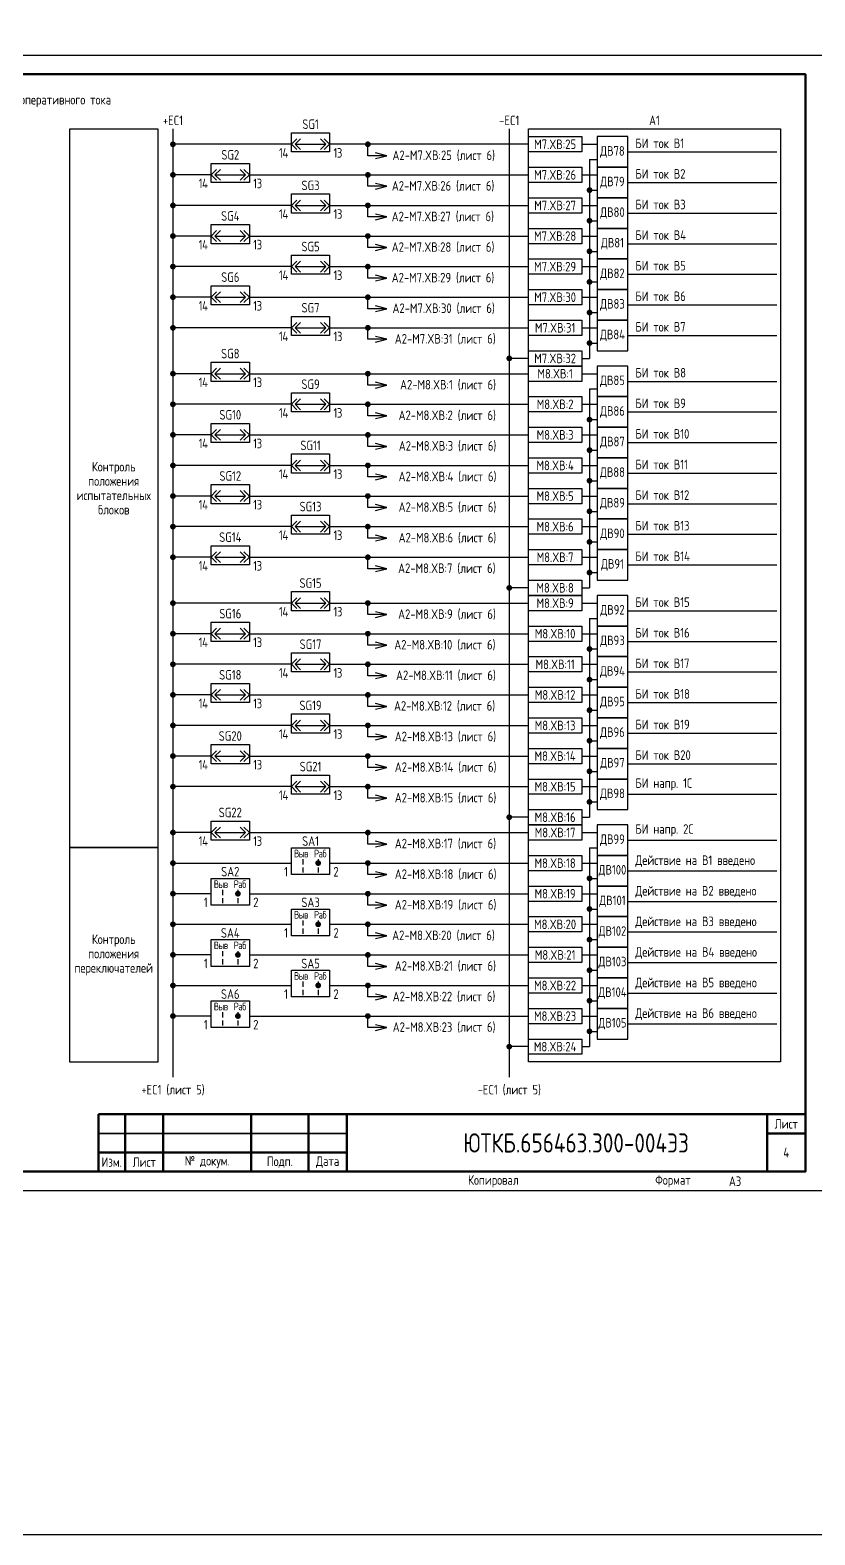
# Model space of a CAD drawing. Header units: millimetres. Extents: x -1612 to 9998, y -90 to 1220.
# Drawn here: x 1472.1 to 1677.5, y -90 to 303.6 of the extents above; entities that cross this region are included whole.
import ezdxf

# ---------------------------------------------------------------- set-up
doc = ezdxf.new("R2010")
doc.units = ezdxf.units.MM
doc.styles.add('Gost_type_A', font='GOST_0.TTF')

# ---------------------------------------------------------------- blocks, each defined once
blk = doc.blocks.new('Формат_А3')
blk.add_lwpolyline([(-420, 297), (0, 297), (0, 0), (-420, 0)], close=True)
at = {"lineweight": 50}
blk.add_lwpolyline([(-400, 292), (-5, 292), (-5, 5), (-400, 5)], close=True, dxfattribs=at)
blk = doc.blocks.new('Штамп малый нижний')
at = {"lineweight": 50}
for points in [[(-185, 15), (-178, 15), (-178, 5), (-185, 5)], [(-178, 15), (-168, 15), (-168, 5), (-178, 5)], [(-168, 15), (-145, 15), (-145, 5), (-168, 5)], [(-145, 15), (-130, 15), (-130, 5), (-145, 5)], [(-130, 15), (-120, 15), (-120, 5), (-130, 5)], [(-120, 15), (-10, 15), (-10, 0), (-120, 0)], [(-10, 15), (0, 15), (0, 10), (-10, 10)], [(-10, 10), (0, 10), (0, 0), (-10, 0)], [(-185, 5), (-178, 5), (-178, 0), (-185, 0)], [(-178, 5), (-168, 5), (-168, 0), (-178, 0)], [(-168, 5), (-145, 5), (-145, 0), (-168, 0)], [(-145, 5), (-130, 5), (-130, 0), (-145, 0)], [(-130, 5), (-120, 5), (-120, 0), (-130, 0)]]:
    blk.add_lwpolyline(points, close=True, dxfattribs=at)
for points in [[(-185, 15), (-178, 15), (-178, 10), (-185, 10)], [(-178, 15), (-168, 15), (-168, 10), (-178, 10)], [(-168, 15), (-145, 15), (-145, 10), (-168, 10)], [(-145, 15), (-130, 15), (-130, 10), (-145, 10)], [(-130, 15), (-120, 15), (-120, 10), (-130, 10)], [(-185, 10), (-178, 10), (-178, 5), (-185, 5)], [(-178, 10), (-168, 10), (-168, 5), (-178, 5)], [(-168, 10), (-145, 10), (-145, 5), (-168, 5)], [(-145, 10), (-130, 10), (-130, 5), (-145, 5)], [(-130, 10), (-120, 10), (-120, 5), (-130, 5)]]:
    blk.add_lwpolyline(points, close=True)
at = {"char_height": 2.5, "style": 'Gost_type_A'}
for s, insert, width, attachment_point in [('Лист', (-5, 12.5), 10, 5), ('№ докум.', (-156.5, 2.5), 23, 5), ('Подп.', (-137.5, 2.5), 15, 5), ('Дата', (-125, 2.5), 10, 5), ('Изм.', (-181.5, 2.5), 7, 5), ('Лист', (-173, 2.5), 10, 5), ('Копировал', (-75, -2.53), 13.1202, 6), ('Формат', (-30, -2.53), 13.1202, 6)]:
    blk.add_mtext(s, dxfattribs=dict(at, insert=insert, width=width, attachment_point=attachment_point))
blk = doc.blocks.new('POINT')
at = {"const_width": 0.75}
blk.add_lwpolyline([(-0.375, 0, 1), (0.375, 0, 1)], format="xyb", close=True, dxfattribs=at)
blk = doc.blocks.new('БИ_разъем')
for p, q in [((0, 0), (1.41, 1.41)), ((0, 0), (1.41, 1.41)), ((0, 0), (1.41, -1.41)), ((0, 0), (1.41, -1.41)), ((1, 0), (2.41, 1.41)), ((1, 0), (2.41, -1.41)), ((1, 0), (9, 0)), ((9, 0), (7.59, 1.41)), ((9, 0), (7.59, -1.41)), ((10, 0), (8.59, 1.41)), ((10, 0), (8.59, 1.41)), ((10, 0), (8.59, -1.41)), ((10, 0), (8.59, -1.41))]:
    blk.add_line(p, q)
blk = doc.blocks.new('Переключатель_положение')
for p, q in [((2, 1), (2, -0.34)), ((2, -1.14), (2, -2.49))]:
    blk.add_line(p, q)

msp = doc.modelspace()

# ---------------------------------------------------------------- linework, layer by layer
for p, q in [((1509.52, 277.69), (1509.52, 29.69)), ((1597.52, 277.69), (1597.52, 29.69)), ((1540.52, 273.69), (1509.52, 273.69)), ((1602.52, 273.69), (1550.52, 273.69)), ((1560.52, 270.69), (1560.52, 273.69)), ((1616.52, 273.69), (1620.52, 273.69)), ((1628.52, 271.69), (1667.52, 271.69)), ((1565.52, 270.69), (1560.52, 270.69)), ((1618.52, 269.69), (1620.52, 269.69)), ((1618.52, 269.69), (1618.52, 217.69)), ((1519.52, 265.69), (1509.52, 265.69)), ((1529.52, 265.69), (1602.52, 265.69)), ((1560.52, 262.69), (1560.52, 265.69)), ((1616.52, 265.69), (1620.52, 265.69)), ((1628.52, 263.69), (1667.52, 263.69)), ((1565.52, 262.69), (1560.52, 262.69)), ((1618.52, 261.69), (1620.52, 261.69)), ((1540.52, 257.69), (1509.52, 257.69)), ((1550.52, 257.69), (1602.52, 257.69)), ((1560.52, 254.69), (1560.52, 257.69)), ((1616.52, 257.69), (1620.52, 257.69)), ((1565.52, 254.69), (1560.52, 254.69)), ((1618.52, 253.69), (1620.52, 253.69)), ((1628.52, 255.69), (1667.52, 255.69)), ((1519.52, 249.69), (1509.52, 249.69)), ((1529.52, 249.69), (1602.52, 249.69)), ((1560.52, 246.69), (1560.52, 249.69)), ((1616.52, 249.69), (1620.52, 249.69)), ((1565.52, 246.69), (1560.52, 246.69)), ((1618.52, 245.69), (1620.52, 245.69)), ((1628.52, 247.69), (1667.52, 247.69)), ((1540.52, 241.69), (1509.52, 241.69)), ((1550.52, 241.69), (1602.52, 241.69)), ((1560.52, 238.69), (1560.52, 241.69)), ((1616.52, 241.69), (1620.52, 241.69)), ((1565.52, 238.69), (1560.52, 238.69)), ((1618.52, 237.69), (1620.52, 237.69)), ((1628.52, 239.69), (1667.52, 239.69)), ((1519.52, 233.69), (1509.52, 233.69)), ((1529.52, 233.69), (1602.52, 233.69)), ((1560.52, 230.69), (1560.52, 233.69)), ((1616.52, 233.69), (1620.52, 233.69)), ((1565.52, 230.69), (1560.52, 230.69)), ((1618.52, 229.69), (1620.52, 229.69)), ((1628.52, 231.69), (1667.52, 231.69)), ((1540.52, 225.69), (1509.52, 225.69)), ((1550.52, 225.69), (1602.52, 225.69)), ((1560.52, 222.69), (1560.52, 225.69)), ((1616.52, 225.69), (1620.52, 225.69)), ((1565.52, 222.69), (1560.52, 222.69)), ((1618.52, 221.69), (1620.52, 221.69)), ((1628.52, 223.69), (1667.52, 223.69)), ((1602.52, 217.69), (1597.52, 217.69)), ((1616.52, 217.69), (1618.52, 217.69)), ((1519.52, 213.69), (1509.52, 213.69)), ((1529.52, 213.69), (1602.52, 213.69)), ((1560.52, 210.69), (1560.52, 213.69)), ((1616.52, 213.69), (1620.52, 213.69)), ((1565.52, 210.69), (1560.52, 210.69)), ((1618.52, 209.69), (1620.52, 209.69)), ((1618.52, 209.69), (1618.52, 157.69)), ((1628.52, 211.69), (1667.52, 211.69)), ((1540.52, 205.69), (1509.52, 205.69)), ((1550.52, 205.69), (1602.52, 205.69)), ((1560.52, 202.69), (1560.52, 205.69)), ((1616.52, 205.69), (1620.52, 205.69)), ((1565.52, 202.69), (1560.52, 202.69)), ((1618.52, 201.69), (1620.52, 201.69)), ((1628.52, 203.69), (1667.52, 203.69)), ((1519.52, 197.69), (1509.52, 197.69)), ((1529.52, 197.69), (1602.52, 197.69)), ((1560.52, 194.69), (1560.52, 197.69)), ((1616.52, 197.69), (1620.52, 197.69)), ((1565.52, 194.69), (1560.52, 194.69)), ((1618.52, 193.69), (1620.52, 193.69)), ((1628.52, 195.69), (1667.52, 195.69)), ((1540.52, 189.69), (1509.52, 189.69)), ((1550.52, 189.69), (1602.52, 189.69)), ((1560.52, 186.69), (1560.52, 189.69)), ((1616.52, 189.69), (1620.52, 189.69)), ((1565.52, 186.69), (1560.52, 186.69)), ((1618.52, 185.69), (1620.52, 185.69)), ((1628.52, 187.69), (1667.52, 187.69)), ((1519.52, 181.69), (1509.52, 181.69)), ((1529.52, 181.69), (1602.52, 181.69)), ((1560.52, 178.69), (1560.52, 181.69)), ((1616.52, 181.69), (1620.52, 181.69)), ((1565.52, 178.69), (1560.52, 178.69)), ((1618.52, 177.69), (1620.52, 177.69)), ((1628.52, 179.69), (1667.52, 179.69)), ((1540.52, 173.69), (1509.52, 173.69)), ((1550.52, 173.69), (1602.52, 173.69)), ((1560.52, 170.69), (1560.52, 173.69)), ((1616.52, 173.69), (1620.52, 173.69)), ((1565.52, 170.69), (1560.52, 170.69)), ((1618.52, 169.69), (1620.52, 169.69)), ((1628.52, 171.69), (1667.52, 171.69)), ((1519.52, 165.69), (1509.52, 165.69)), ((1529.52, 165.69), (1602.52, 165.69)), ((1560.52, 162.69), (1560.52, 165.69)), ((1616.52, 165.69), (1620.52, 165.69)), ((1565.52, 162.69), (1560.52, 162.69)), ((1618.52, 161.69), (1620.52, 161.69)), ((1628.52, 163.69), (1667.52, 163.69)), ((1602.52, 157.69), (1597.52, 157.69)), ((1616.52, 157.69), (1618.52, 157.69)), ((1540.52, 153.69), (1509.52, 153.69)), ((1550.52, 153.69), (1602.52, 153.69)), ((1560.52, 150.69), (1560.52, 153.69)), ((1616.52, 153.69), (1620.52, 153.69)), ((1565.52, 150.69), (1560.52, 150.69)), ((1618.52, 149.69), (1620.52, 149.69)), ((1618.52, 149.69), (1618.52, 97.69)), ((1628.52, 151.69), (1667.52, 151.69)), ((1519.52, 145.69), (1509.52, 145.69)), ((1529.52, 145.69), (1602.52, 145.69)), ((1560.52, 142.69), (1560.52, 145.69)), ((1616.52, 145.69), (1620.52, 145.69)), ((1565.52, 142.69), (1560.52, 142.69)), ((1618.52, 141.69), (1620.52, 141.69)), ((1628.52, 143.69), (1667.52, 143.69)), ((1540.52, 137.69), (1509.52, 137.69)), ((1550.52, 137.69), (1602.52, 137.69)), ((1560.52, 134.69), (1560.52, 137.69)), ((1565.52, 134.69), (1560.52, 134.69)), ((1616.52, 137.69), (1620.52, 137.69)), ((1628.52, 135.69), (1667.52, 135.69)), ((1618.52, 133.69), (1620.52, 133.69)), ((1519.52, 129.69), (1509.52, 129.69)), ((1529.52, 129.69), (1602.52, 129.69)), ((1560.52, 126.69), (1560.52, 129.69)), ((1565.52, 126.69), (1560.52, 126.69)), ((1616.52, 129.69), (1620.52, 129.69)), ((1628.52, 127.69), (1667.52, 127.69)), ((1618.52, 125.69), (1620.52, 125.69)), ((1540.52, 121.69), (1509.52, 121.69)), ((1550.52, 121.69), (1602.52, 121.69)), ((1560.52, 118.69), (1560.52, 121.69)), ((1565.52, 118.69), (1560.52, 118.69)), ((1616.52, 121.69), (1620.52, 121.69)), ((1628.52, 119.69), (1667.52, 119.69)), ((1618.52, 117.69), (1620.52, 117.69)), ((1519.52, 113.69), (1509.52, 113.69)), ((1529.52, 113.69), (1602.52, 113.69)), ((1560.52, 110.69), (1560.52, 113.69)), ((1565.52, 110.69), (1560.52, 110.69)), ((1616.52, 113.69), (1620.52, 113.69)), ((1628.52, 111.69), (1667.52, 111.69)), ((1618.52, 109.69), (1620.52, 109.69)), ((1540.52, 105.69), (1509.52, 105.69)), ((1550.52, 105.69), (1602.52, 105.69)), ((1560.52, 102.69), (1560.52, 105.69)), ((1565.52, 102.69), (1560.52, 102.69)), ((1616.52, 105.69), (1620.52, 105.69)), ((1628.52, 103.69), (1667.52, 103.69)), ((1618.52, 101.69), (1620.52, 101.69)), ((1602.52, 97.69), (1597.52, 97.69)), ((1616.52, 97.69), (1618.52, 97.69)), ((1519.52, 93.69), (1509.52, 93.69)), ((1529.52, 93.69), (1602.52, 93.69)), ((1560.52, 90.69), (1560.52, 93.69)), ((1565.52, 90.69), (1560.52, 90.69)), ((1616.52, 93.69), (1620.52, 93.69)), ((1628.52, 91.69), (1667.52, 91.69)), ((1618.52, 89.69), (1620.52, 89.69)), ((1618.52, 89.69), (1618.52, 37.69)), ((1509.52, 85.69), (1540.52, 85.69)), ((1550.52, 85.69), (1602.52, 85.69)), ((1560.52, 82.69), (1560.52, 85.69)), ((1565.52, 82.69), (1560.52, 82.69)), ((1616.52, 85.69), (1620.52, 85.69)), ((1628.52, 83.69), (1667.52, 83.69)), ((1618.52, 81.69), (1620.52, 81.69)), ((1519.52, 77.69), (1509.52, 77.69)), ((1529.52, 77.69), (1602.52, 77.69)), ((1560.52, 74.69), (1560.52, 77.69)), ((1616.52, 77.69), (1620.52, 77.69)), ((1628.52, 75.69), (1667.52, 75.69)), ((1565.52, 74.69), (1560.52, 74.69)), ((1618.52, 73.69), (1620.52, 73.69)), ((1509.52, 69.69), (1540.52, 69.69)), ((1550.52, 69.69), (1602.52, 69.69)), ((1560.52, 66.69), (1560.52, 69.69)), ((1616.52, 69.69), (1620.52, 69.69)), ((1628.52, 67.69), (1667.52, 67.69)), ((1565.52, 66.69), (1560.52, 66.69)), ((1618.52, 65.69), (1620.52, 65.69)), ((1519.52, 61.69), (1509.52, 61.69)), ((1529.52, 61.69), (1602.52, 61.69)), ((1560.52, 58.69), (1560.52, 61.69)), ((1616.52, 61.69), (1620.52, 61.69)), ((1628.52, 59.69), (1667.52, 59.69)), ((1565.52, 58.69), (1560.52, 58.69)), ((1618.52, 57.69), (1620.52, 57.69)), ((1509.52, 53.69), (1540.52, 53.69)), ((1550.52, 53.69), (1602.52, 53.69)), ((1560.52, 50.69), (1560.52, 53.69)), ((1616.52, 53.69), (1620.52, 53.69)), ((1628.52, 51.69), (1667.52, 51.69)), ((1565.52, 50.69), (1560.52, 50.69)), ((1618.52, 49.69), (1620.52, 49.69)), ((1519.52, 45.69), (1509.52, 45.69)), ((1529.52, 45.69), (1602.52, 45.69)), ((1560.52, 42.69), (1560.52, 45.69)), ((1616.52, 45.69), (1620.52, 45.69)), ((1628.52, 43.69), (1667.52, 43.69)), ((1565.52, 42.69), (1560.52, 42.69)), ((1618.52, 41.69), (1620.52, 41.69)), ((1602.52, 37.69), (1597.52, 37.69)), ((1616.52, 37.69), (1618.52, 37.69))]:
    msp.add_line(p, q)
for points in [[(-1612, 1220), (9998.36, 1220), (9998.36, -90), (-1612, -90)], [(1505.52, 89.78), (1482.52, 89.78), (1482.52, 277.69), (1505.52, 277.69)], [(1540.52, 276.69), (1550.52, 276.69), (1550.52, 271.69), (1540.52, 271.69)], [(1602.52, 277.69), (1668.52, 277.69), (1668.52, 33.69), (1602.52, 33.69)], [(1602.52, 275.69), (1616.52, 275.69), (1616.52, 271.69), (1602.52, 271.69)], [(1519.52, 268.69), (1529.52, 268.69), (1529.52, 263.69), (1519.52, 263.69)], [(1602.52, 267.69), (1616.52, 267.69), (1616.52, 263.69), (1602.52, 263.69)], [(1540.52, 260.69), (1550.52, 260.69), (1550.52, 255.69), (1540.52, 255.69)], [(1602.52, 259.69), (1616.52, 259.69), (1616.52, 255.69), (1602.52, 255.69)], [(1519.52, 252.69), (1529.52, 252.69), (1529.52, 247.69), (1519.52, 247.69)], [(1602.52, 251.69), (1616.52, 251.69), (1616.52, 247.69), (1602.52, 247.69)], [(1540.52, 244.69), (1550.52, 244.69), (1550.52, 239.69), (1540.52, 239.69)], [(1602.52, 243.69), (1616.52, 243.69), (1616.52, 239.69), (1602.52, 239.69)], [(1519.52, 236.69), (1529.52, 236.69), (1529.52, 231.69), (1519.52, 231.69)], [(1602.52, 235.69), (1616.52, 235.69), (1616.52, 231.69), (1602.52, 231.69)], [(1540.52, 228.69), (1550.52, 228.69), (1550.52, 223.69), (1540.52, 223.69)], [(1602.52, 227.69), (1616.52, 227.69), (1616.52, 223.69), (1602.52, 223.69)], [(1519.52, 216.69), (1529.52, 216.69), (1529.52, 211.69), (1519.52, 211.69)], [(1602.52, 219.69), (1616.52, 219.69), (1616.52, 215.69), (1602.52, 215.69)], [(1602.52, 215.69), (1616.52, 215.69), (1616.52, 211.69), (1602.52, 211.69)], [(1540.52, 208.69), (1550.52, 208.69), (1550.52, 203.69), (1540.52, 203.69)], [(1602.52, 207.69), (1616.52, 207.69), (1616.52, 203.69), (1602.52, 203.69)], [(1519.52, 200.69), (1529.52, 200.69), (1529.52, 195.69), (1519.52, 195.69)], [(1602.52, 199.69), (1616.52, 199.69), (1616.52, 195.69), (1602.52, 195.69)], [(1540.52, 192.69), (1550.52, 192.69), (1550.52, 187.69), (1540.52, 187.69)], [(1602.52, 191.69), (1616.52, 191.69), (1616.52, 187.69), (1602.52, 187.69)], [(1519.52, 184.69), (1529.52, 184.69), (1529.52, 179.69), (1519.52, 179.69)], [(1602.52, 183.69), (1616.52, 183.69), (1616.52, 179.69), (1602.52, 179.69)], [(1540.52, 176.69), (1550.52, 176.69), (1550.52, 171.69), (1540.52, 171.69)], [(1602.52, 175.69), (1616.52, 175.69), (1616.52, 171.69), (1602.52, 171.69)], [(1519.52, 168.69), (1529.52, 168.69), (1529.52, 163.69), (1519.52, 163.69)], [(1602.52, 167.69), (1616.52, 167.69), (1616.52, 163.69), (1602.52, 163.69)], [(1602.52, 159.69), (1616.52, 159.69), (1616.52, 155.69), (1602.52, 155.69)], [(1540.52, 156.69), (1550.52, 156.69), (1550.52, 151.69), (1540.52, 151.69)], [(1602.52, 155.69), (1616.52, 155.69), (1616.52, 151.69), (1602.52, 151.69)], [(1519.52, 148.69), (1529.52, 148.69), (1529.52, 143.69), (1519.52, 143.69)], [(1602.52, 147.69), (1616.52, 147.69), (1616.52, 143.69), (1602.52, 143.69)], [(1540.52, 140.69), (1550.52, 140.69), (1550.52, 135.69), (1540.52, 135.69)], [(1602.52, 139.69), (1616.52, 139.69), (1616.52, 135.69), (1602.52, 135.69)], [(1519.52, 132.69), (1529.52, 132.69), (1529.52, 127.69), (1519.52, 127.69)], [(1602.52, 131.69), (1616.52, 131.69), (1616.52, 127.69), (1602.52, 127.69)], [(1540.52, 124.69), (1550.52, 124.69), (1550.52, 119.69), (1540.52, 119.69)], [(1602.52, 123.69), (1616.52, 123.69), (1616.52, 119.69), (1602.52, 119.69)], [(1519.52, 116.69), (1529.52, 116.69), (1529.52, 111.69), (1519.52, 111.69)], [(1602.52, 115.69), (1616.52, 115.69), (1616.52, 111.69), (1602.52, 111.69)], [(1540.52, 108.69), (1550.52, 108.69), (1550.52, 103.69), (1540.52, 103.69)], [(1602.52, 107.69), (1616.52, 107.69), (1616.52, 103.69), (1602.52, 103.69)], [(1602.52, 99.69), (1616.52, 99.69), (1616.52, 95.69), (1602.52, 95.69)], [(1519.52, 96.69), (1529.52, 96.69), (1529.52, 91.69), (1519.52, 91.69)], [(1602.52, 95.69), (1616.52, 95.69), (1616.52, 91.69), (1602.52, 91.69)], [(1505.52, 33.63), (1482.52, 33.63), (1482.52, 89.78), (1505.52, 89.78)], [(1540.52, 89.69), (1550.52, 89.69), (1550.52, 82.69), (1540.52, 82.69)], [(1602.52, 87.69), (1616.52, 87.69), (1616.52, 83.69), (1602.52, 83.69)], [(1519.52, 81.69), (1529.52, 81.69), (1529.52, 74.69), (1519.52, 74.69)], [(1602.52, 79.69), (1616.52, 79.69), (1616.52, 75.69), (1602.52, 75.69)], [(1540.52, 73.69), (1550.52, 73.69), (1550.52, 66.69), (1540.52, 66.69)], [(1602.52, 71.69), (1616.52, 71.69), (1616.52, 67.69), (1602.52, 67.69)], [(1519.52, 65.69), (1529.52, 65.69), (1529.52, 58.69), (1519.52, 58.69)], [(1602.52, 63.69), (1616.52, 63.69), (1616.52, 59.69), (1602.52, 59.69)], [(1540.52, 57.69), (1550.52, 57.69), (1550.52, 50.69), (1540.52, 50.69)], [(1602.52, 55.69), (1616.52, 55.69), (1616.52, 51.69), (1602.52, 51.69)], [(1519.52, 49.69), (1529.52, 49.69), (1529.52, 42.69), (1519.52, 42.69)], [(1602.52, 47.69), (1616.52, 47.69), (1616.52, 43.69), (1602.52, 43.69)], [(1602.52, 39.69), (1616.52, 39.69), (1616.52, 35.69), (1602.52, 35.69)]]:
    msp.add_lwpolyline(points, close=True)
at = {"ltscale": 4}
for points in [[(1620.52, 267.69), (1628.52, 267.69), (1628.52, 275.69), (1620.52, 275.69)], [(1620.52, 259.69), (1628.52, 259.69), (1628.52, 267.69), (1620.52, 267.69)], [(1620.52, 251.69), (1628.52, 251.69), (1628.52, 259.69), (1620.52, 259.69)], [(1620.52, 243.69), (1628.52, 243.69), (1628.52, 251.69), (1620.52, 251.69)], [(1620.52, 235.69), (1628.52, 235.69), (1628.52, 243.69), (1620.52, 243.69)], [(1620.52, 227.69), (1628.52, 227.69), (1628.52, 235.69), (1620.52, 235.69)], [(1620.52, 219.69), (1628.52, 219.69), (1628.52, 227.69), (1620.52, 227.69)], [(1620.52, 207.69), (1628.52, 207.69), (1628.52, 215.69), (1620.52, 215.69)], [(1620.52, 199.69), (1628.52, 199.69), (1628.52, 207.69), (1620.52, 207.69)], [(1620.52, 191.69), (1628.52, 191.69), (1628.52, 199.69), (1620.52, 199.69)], [(1620.52, 183.69), (1628.52, 183.69), (1628.52, 191.69), (1620.52, 191.69)], [(1620.52, 175.69), (1628.52, 175.69), (1628.52, 183.69), (1620.52, 183.69)], [(1620.52, 167.69), (1628.52, 167.69), (1628.52, 175.69), (1620.52, 175.69)], [(1620.52, 159.69), (1628.52, 159.69), (1628.52, 167.69), (1620.52, 167.69)], [(1620.52, 147.69), (1628.52, 147.69), (1628.52, 155.69), (1620.52, 155.69)], [(1620.52, 139.69), (1628.52, 139.69), (1628.52, 147.69), (1620.52, 147.69)], [(1620.52, 131.69), (1628.52, 131.69), (1628.52, 139.69), (1620.52, 139.69)], [(1620.52, 123.69), (1628.52, 123.69), (1628.52, 131.69), (1620.52, 131.69)], [(1620.52, 115.69), (1628.52, 115.69), (1628.52, 123.69), (1620.52, 123.69)], [(1620.52, 107.69), (1628.52, 107.69), (1628.52, 115.69), (1620.52, 115.69)], [(1620.52, 99.69), (1628.52, 99.69), (1628.52, 107.69), (1620.52, 107.69)], [(1620.52, 87.69), (1628.52, 87.69), (1628.52, 95.69), (1620.52, 95.69)], [(1620.52, 79.69), (1628.52, 79.69), (1628.52, 87.69), (1620.52, 87.69)], [(1620.52, 71.69), (1628.52, 71.69), (1628.52, 79.69), (1620.52, 79.69)], [(1620.52, 63.69), (1628.52, 63.69), (1628.52, 71.69), (1620.52, 71.69)], [(1620.52, 55.69), (1628.52, 55.69), (1628.52, 63.69), (1620.52, 63.69)], [(1620.52, 47.69), (1628.52, 47.69), (1628.52, 55.69), (1620.52, 55.69)], [(1620.52, 39.69), (1628.52, 39.69), (1628.52, 47.69), (1620.52, 47.69)]]:
    msp.add_lwpolyline(points, close=True, dxfattribs=at)
for points in [[(1562.52, 269.94), (1565.52, 270.69), (1562.52, 271.44)], [(1562.52, 261.94), (1565.52, 262.69), (1562.52, 263.44)], [(1562.52, 253.94), (1565.52, 254.69), (1562.52, 255.44)], [(1562.52, 245.94), (1565.52, 246.69), (1562.52, 247.44)], [(1562.52, 237.94), (1565.52, 238.69), (1562.52, 239.44)], [(1562.52, 229.94), (1565.52, 230.69), (1562.52, 231.44)], [(1562.52, 221.94), (1565.52, 222.69), (1562.52, 223.44)], [(1562.52, 209.94), (1565.52, 210.69), (1562.52, 211.44)], [(1562.52, 201.94), (1565.52, 202.69), (1562.52, 203.44)], [(1562.52, 193.94), (1565.52, 194.69), (1562.52, 195.44)], [(1562.52, 185.94), (1565.52, 186.69), (1562.52, 187.44)], [(1562.52, 177.94), (1565.52, 178.69), (1562.52, 179.44)], [(1562.52, 169.94), (1565.52, 170.69), (1562.52, 171.44)], [(1562.52, 161.94), (1565.52, 162.69), (1562.52, 163.44)], [(1562.52, 149.94), (1565.52, 150.69), (1562.52, 151.44)], [(1562.52, 141.94), (1565.52, 142.69), (1562.52, 143.44)], [(1562.52, 133.94), (1565.52, 134.69), (1562.52, 135.44)], [(1562.52, 125.94), (1565.52, 126.69), (1562.52, 127.44)], [(1562.52, 117.94), (1565.52, 118.69), (1562.52, 119.44)], [(1562.52, 109.94), (1565.52, 110.69), (1562.52, 111.44)], [(1562.52, 101.94), (1565.52, 102.69), (1562.52, 103.44)], [(1562.52, 89.94), (1565.52, 90.69), (1562.52, 91.44)], [(1562.52, 81.94), (1565.52, 82.69), (1562.52, 83.44)], [(1562.52, 73.94), (1565.52, 74.69), (1562.52, 75.44)], [(1562.52, 65.94), (1565.52, 66.69), (1562.52, 67.44)], [(1562.52, 57.94), (1565.52, 58.69), (1562.52, 59.44)], [(1562.52, 49.94), (1565.52, 50.69), (1562.52, 51.44)], [(1562.52, 41.94), (1565.52, 42.69), (1562.52, 43.44)]]:
    msp.add_lwpolyline(points)

# ---------------------------------------------------------------- block references
for name, p in [('Формат_А3', (1680, 0)), ('POINT', (1509.52, 273.69)), ('БИ_разъем', (1540.52, 273.69)), ('POINT', (1509.52, 265.69)), ('БИ_разъем', (1519.52, 265.69)), ('POINT', (1618.52, 261.69)), ('POINT', (1509.52, 257.69)), ('БИ_разъем', (1540.52, 257.69)), ('POINT', (1618.52, 253.69)), ('POINT', (1509.52, 249.69)), ('БИ_разъем', (1519.52, 249.69)), ('POINT', (1618.52, 245.69)), ('POINT', (1509.52, 241.69)), ('БИ_разъем', (1540.52, 241.69)), ('POINT', (1618.52, 237.69)), ('POINT', (1509.52, 233.69)), ('БИ_разъем', (1519.52, 233.69)), ('POINT', (1618.52, 229.69)), ('POINT', (1509.52, 225.69)), ('БИ_разъем', (1540.52, 225.69)), ('POINT', (1618.52, 221.69)), ('POINT', (1597.52, 217.69)), ('POINT', (1509.52, 213.69)), ('БИ_разъем', (1519.52, 213.69)), ('POINT', (1509.52, 205.69)), ('БИ_разъем', (1540.52, 205.69)), ('POINT', (1618.52, 201.69)), ('POINT', (1509.52, 197.69)), ('БИ_разъем', (1519.52, 197.69)), ('POINT', (1618.52, 193.69)), ('POINT', (1509.52, 189.69)), ('БИ_разъем', (1540.52, 189.69)), ('POINT', (1618.52, 185.69)), ('POINT', (1509.52, 181.69)), ('БИ_разъем', (1519.52, 181.69)), ('POINT', (1618.52, 177.69)), ('POINT', (1509.52, 173.69)), ('БИ_разъем', (1540.52, 173.69)), ('POINT', (1618.52, 169.69)), ('POINT', (1509.52, 165.69)), ('БИ_разъем', (1519.52, 165.69)), ('POINT', (1618.52, 161.69)), ('POINT', (1597.52, 157.69)), ('POINT', (1509.52, 153.69)), ('БИ_разъем', (1540.52, 153.69)), ('POINT', (1509.52, 145.69)), ('БИ_разъем', (1519.52, 145.69)), ('POINT', (1618.52, 141.69)), ('POINT', (1509.52, 137.69)), ('БИ_разъем', (1540.52, 137.69)), ('POINT', (1618.52, 133.69)), ('POINT', (1509.52, 129.69)), ('БИ_разъем', (1519.52, 129.69)), ('POINT', (1618.52, 125.69)), ('POINT', (1509.52, 121.69)), ('БИ_разъем', (1540.52, 121.69)), ('POINT', (1618.52, 117.69)), ('POINT', (1509.52, 113.69)), ('БИ_разъем', (1519.52, 113.69)), ('POINT', (1618.52, 109.69)), ('POINT', (1509.52, 105.69)), ('БИ_разъем', (1540.52, 105.69)), ('POINT', (1618.52, 101.69)), ('POINT', (1597.52, 97.69)), ('БИ_разъем', (1519.52, 93.69)), ('POINT', (1509.52, 93.69)), ('Переключатель_положение', (1541.52, 85.69)), ('Переключатель_положение', (1545.52, 85.69)), ('POINT', (1509.52, 85.69)), ('POINT', (1547.52, 85.69)), ('POINT', (1618.52, 81.69)), ('POINT', (1509.52, 77.69)), ('Переключатель_положение', (1520.52, 77.69)), ('POINT', (1526.52, 77.69)), ('Переключатель_положение', (1524.52, 77.69)), ('POINT', (1618.52, 73.69)), ('POINT', (1509.52, 69.69)), ('Переключатель_положение', (1541.52, 69.69)), ('POINT', (1547.52, 69.69)), ('Переключатель_положение', (1545.52, 69.69)), ('POINT', (1618.52, 65.69)), ('POINT', (1509.52, 61.69)), ('Переключатель_положение', (1520.52, 61.69)), ('POINT', (1526.52, 61.69)), ('Переключатель_положение', (1524.52, 61.69)), ('POINT', (1618.52, 57.69)), ('POINT', (1509.52, 53.69)), ('Переключатель_положение', (1541.52, 53.69)), ('POINT', (1547.52, 53.69)), ('Переключатель_положение', (1545.52, 53.69)), ('POINT', (1618.52, 49.69)), ('POINT', (1509.52, 45.69)), ('Переключатель_положение', (1520.52, 45.69)), ('POINT', (1526.52, 45.69)), ('Переключатель_положение', (1524.52, 45.69)), ('POINT', (1618.52, 41.69)), ('POINT', (1597.52, 37.69)), ('Штамп малый нижний', (1675, 5))]:
    msp.add_blockref(name, p)
at = {"xscale": -1}
for p in [(1560.52, 273.69), (1560.52, 265.69), (1560.52, 257.69), (1560.52, 249.69), (1560.52, 241.69), (1560.52, 233.69), (1560.52, 225.69), (1560.52, 213.69), (1560.52, 205.69), (1560.52, 197.69), (1560.52, 189.69), (1560.52, 181.69), (1560.52, 173.69), (1560.52, 165.69), (1560.52, 153.69), (1560.52, 145.69), (1560.52, 137.69), (1560.52, 129.69), (1560.52, 121.69), (1560.52, 113.69), (1560.52, 105.69), (1560.52, 93.69), (1560.52, 85.69), (1560.52, 77.69), (1560.52, 69.69), (1560.52, 61.69), (1560.52, 53.69), (1560.52, 45.69)]:
    msp.add_blockref('POINT', p, dxfattribs=at)
at = {"rotation": 180}
for p in [(1560.52, 273.69), (1560.52, 265.69), (1560.52, 257.69), (1560.52, 249.69), (1560.52, 241.69), (1560.52, 233.69), (1560.52, 225.69), (1560.52, 213.69), (1560.52, 205.69), (1560.52, 197.69), (1560.52, 189.69), (1560.52, 181.69), (1560.52, 173.69), (1560.52, 165.69), (1560.52, 153.69), (1560.52, 145.69), (1560.52, 137.69), (1560.52, 129.69), (1560.52, 121.69), (1560.52, 113.69), (1560.52, 105.69), (1560.52, 93.69), (1560.52, 85.69), (1560.52, 77.69), (1560.52, 69.69), (1560.52, 61.69), (1560.52, 53.69), (1560.52, 45.69)]:
    msp.add_blockref('POINT', p, dxfattribs=at)

# ---------------------------------------------------------------- texts
at = {"char_height": 2.5, "style": 'Gost_type_A'}
for s, insert, width, attachment_point, line_spacing_factor in [('Цепи оперативного тока', (1477.5, 285), 395, 5, 0.9), ('SG1', (1545.52, 277.69), 10, 8, 0.9), ('A1', (1635.52, 278.69), 66, 8, 0.9), ('SG2', (1524.52, 269.69), 10, 8, 0.9), ('{\\T0.9;14}', (1539.52, 272.69), 5, 3, 0.9), ('{\\T0.9;14}', (1539.52, 272.69), 5, 3, 0.9), ('{\\T0.9;13}', (1551.52, 272.69), 5, 1, 0.9), ('{\\T0.9;13}', (1551.52, 272.69), 5, 1, 0.9), ('A2-M7.XВ:25 (лист 6)', (1566.97, 270.69), 31, 4, 0.8), ('{\\T0.9;14}', (1518.52, 264.69), 5, 3, 0.9), ('{\\T0.9;13}', (1530.52, 264.69), 5, 1, 0.9), ('SG3', (1545.52, 261.69), 10, 8, 0.9), ('A2-M7.XВ:26 (лист 6)', (1566.8, 262.69), 31, 4, 0.8), ('SG4', (1524.52, 253.69), 10, 8, 0.9), ('{\\T0.9;14}', (1539.52, 256.69), 5, 3, 0.9), ('{\\T0.9;14}', (1539.52, 256.69), 5, 3, 0.9), ('{\\T0.9;13}', (1551.52, 256.69), 5, 1, 0.9), ('{\\T0.9;13}', (1551.52, 256.69), 5, 1, 0.9), ('A2-M7.XВ:27 (лист 6)', (1566.76, 254.69), 31, 4, 0.8), ('{\\T0.9;14}', (1518.52, 248.69), 5, 3, 0.9), ('{\\T0.9;13}', (1530.52, 248.69), 5, 1, 0.9), ('SG5', (1545.52, 245.69), 10, 8, 0.9), ('A2-M7.XВ:28 (лист 6)', (1566.76, 246.69), 31, 4, 0.8), ('SG6', (1524.52, 237.69), 10, 8, 0.9), ('{\\T0.9;14}', (1539.52, 240.69), 5, 3, 0.9), ('{\\T0.9;13}', (1551.52, 240.69), 5, 1, 0.9), ('A2-M7.XВ:29 (лист 6)', (1566.76, 238.69), 31, 4, 0.8), ('{\\T0.9;14}', (1518.52, 232.69), 5, 3, 0.9), ('{\\T0.9;13}', (1530.52, 232.69), 5, 1, 0.9), ('SG7', (1545.52, 229.69), 10, 8, 0.9), ('A2-M7.XВ:30 (лист 6)', (1566.97, 230.69), 31, 4, 0.8), ('{\\T0.9;14}', (1539.52, 224.69), 5, 3, 0.9), ('{\\T0.9;13}', (1551.52, 224.69), 5, 1, 0.9), ('A2-M7.XВ:31 (лист 6)', (1567.57, 222.69), 31, 4, 0.8), ('SG8', (1524.52, 217.69), 10, 8, 0.9), ('{\\T0.9;14}', (1518.52, 212.69), 5, 3, 0.9), ('{\\T0.9;13}', (1530.52, 212.69), 5, 1, 0.9), ('SG9', (1545.52, 209.69), 10, 8, 0.9), ('A2-M8.XВ:1 (лист 6)', (1568.95, 210.69), 31, 4, 0.8), ('{\\T0.9;14}', (1539.52, 204.69), 5, 3, 0.9), ('{\\T0.9;14}', (1539.52, 204.69), 5, 3, 0.9), ('{\\T0.9;13}', (1551.52, 204.69), 5, 1, 0.9), ('{\\T0.9;13}', (1551.52, 204.69), 5, 1, 0.9), ('SG10', (1524.52, 201.69), 10, 8, 0.9), ('A2-M8.XВ:2 (лист 6)', (1568.57, 202.69), 31, 4, 0.8), ('{\\T0.9;14}', (1518.52, 196.69), 5, 3, 0.9), ('{\\T0.9;13}', (1530.52, 196.69), 5, 1, 0.9), ('SG11', (1545.52, 193.69), 10, 8, 0.9), ('A2-M8.XВ:3 (лист 6)', (1568.62, 194.69), 31, 4, 0.8), ('Контроль положения\\Pиспытательных блоков', (1494.02, 183.74), 23, 5, 0.9), ('SG12', (1524.52, 185.69), 10, 8, 0.9), ('{\\T0.9;14}', (1539.52, 188.69), 5, 3, 0.9), ('{\\T0.9;13}', (1551.52, 188.69), 5, 1, 0.9), ('A2-M8.XВ:4 (лист 6)', (1568.57, 186.69), 31, 4, 0.8), ('{\\T0.9;14}', (1518.52, 180.69), 5, 3, 0.9), ('{\\T0.9;13}', (1530.52, 180.69), 5, 1, 0.9), ('SG13', (1545.52, 177.69), 10, 8, 0.9), ('A2-M8.XВ:5 (лист 6)', (1568.57, 178.69), 31, 4, 0.8), ('SG14', (1524.52, 169.69), 10, 8, 0.9), ('{\\T0.9;14}', (1539.52, 172.69), 5, 3, 0.9), ('{\\T0.9;13}', (1551.52, 172.69), 5, 1, 0.9), ('A2-M8.XВ:6 (лист 6)', (1568.57, 170.69), 31, 4, 0.8), ('{\\T0.9;14}', (1518.52, 164.69), 5, 3, 0.9), ('{\\T0.9;13}', (1530.52, 164.69), 5, 1, 0.9), ('A2-M8.XВ:7 (лист 6)', (1568.44, 162.69), 31, 4, 0.8), ('SG15', (1545.52, 157.69), 10, 8, 0.9), ('SG16', (1524.52, 149.69), 10, 8, 0.9), ('{\\T0.9;14}', (1539.52, 152.69), 5, 3, 0.9), ('{\\T0.9;14}', (1539.52, 152.69), 5, 3, 0.9), ('{\\T0.9;13}', (1551.52, 152.69), 5, 1, 0.9), ('{\\T0.9;13}', (1551.52, 152.69), 5, 1, 0.9), ('A2-M8.XВ:9 (лист 6)', (1568.44, 150.69), 31, 4, 0.8), ('{\\T0.9;14}', (1518.52, 144.69), 5, 3, 0.9), ('{\\T0.9;13}', (1530.52, 144.69), 5, 1, 0.9), ('SG17', (1545.52, 141.69), 10, 8, 0.9), ('A2-M8.XВ:10 (лист 6)', (1567.44, 142.69), 31, 4, 0.8), ('SG18', (1524.52, 133.69), 10, 8, 0.9), ('{\\T0.9;14}', (1539.52, 136.69), 5, 3, 0.9), ('{\\T0.9;13}', (1551.52, 136.69), 5, 1, 0.9), ('A2-M8.XВ:11 (лист 6)', (1567.9, 134.69), 31, 4, 0.8), ('{\\T0.9;14}', (1518.52, 128.69), 5, 3, 0.9), ('{\\T0.9;13}', (1530.52, 128.69), 5, 1, 0.9), ('SG19', (1545.52, 125.69), 10, 8, 0.9), ('A2-M8.XВ:12 (лист 6)', (1567.36, 126.69), 31, 4, 0.8), ('SG20', (1524.52, 117.69), 10, 8, 0.9), ('{\\T0.9;14}', (1539.52, 120.69), 5, 3, 0.9), ('{\\T0.9;13}', (1551.52, 120.69), 5, 1, 0.9), ('A2-M8.XВ:13 (лист 6)', (1567.57, 118.69), 31, 4, 0.8), ('{\\T0.9;14}', (1518.52, 112.69), 5, 3, 0.9), ('{\\T0.9;13}', (1530.52, 112.69), 5, 1, 0.9), ('SG21', (1545.52, 109.69), 10, 8, 0.9), ('A2-M8.XВ:14 (лист 6)', (1567.57, 110.69), 31, 4, 0.8), ('{\\T0.9;14}', (1539.52, 104.69), 5, 3, 0.9), ('{\\T0.9;13}', (1551.52, 104.69), 5, 1, 0.9), ('A2-M8.XВ:15 (лист 6)', (1567.57, 102.69), 31, 4, 0.8), ('SG22', (1524.52, 97.69), 10, 8, 0.9), ('{\\T0.9;14}', (1518.52, 92.69), 5, 3, 0.9), ('{\\T0.9;13}', (1530.52, 92.69), 5, 1, 0.9), ('A2-M8.XВ:17 (лист 6)', (1567.57, 90.69), 31, 4, 0.8), ('A2-M8.XВ:18 (лист 6)', (1567.57, 82.69), 31, 4, 0.8), ('A2-M8.XВ:19 (лист 6)', (1567.57, 74.69), 31, 4, 0.8), ('Контроль положения\\Pпереключателей', (1494.02, 61.7), 23, 5, 0.9), ('A2-M8.XВ:20 (лист 6)', (1566.89, 66.69), 31, 4, 0.8), ('A2-M8.XВ:21 (лист 6)', (1567.57, 58.69), 31, 4, 0.8), ('A2-M8.XВ:22 (лист 6)', (1567.03, 50.69), 31, 4, 0.8), ('A2-M8.XВ:23 (лист 6)', (1567.03, 42.69), 31, 4, 0.8)]:
    msp.add_mtext(s, dxfattribs=dict(at, insert=insert, width=width, attachment_point=attachment_point, line_spacing_factor=line_spacing_factor))
at = {"style": 'Gost_type_A'}
for s, insert, char_height, width, attachment_point in [('+EC1', (1509.52, 278.69), 2.5, 20, 8), ('-EC1', (1597.52, 278.69), 2.5, 20, 8), ('M7.XВ:25', (1609.52, 273.69), 2.5, 14, 5), ('БИ ток В1', (1630.52, 272.69), 2.5, 27.8465, 7), ('M7.XВ:26', (1609.52, 265.69), 2.5, 14, 5), ('БИ ток В2', (1630.52, 264.69), 2.5, 27.8465, 7), ('M7.XВ:27', (1609.52, 257.69), 2.5, 14, 5), ('БИ ток В3', (1630.52, 256.69), 2.5, 35.933, 7), ('M7.XВ:28', (1609.52, 249.69), 2.5, 14, 5), ('БИ ток В4', (1630.52, 248.69), 2.5, 41.868, 7), ('M7.XВ:29', (1609.52, 241.69), 2.5, 14, 5), ('БИ ток В5', (1630.52, 240.69), 2.5, 42.9636, 7), ('M7.XВ:30', (1609.52, 233.69), 2.5, 14, 5), ('БИ ток В6', (1630.52, 232.69), 2.5, 40.0707, 7), ('M7.XВ:31', (1609.52, 225.69), 2.5, 14, 5), ('БИ ток В7', (1630.52, 224.69), 2.5, 38, 7), ('M7.XВ:32', (1609.52, 217.69), 2.5, 14, 5), ('M8.XВ:1', (1609.52, 213.69), 2.5, 14, 5), ('БИ ток В8', (1630.52, 212.69), 2.5, 29.668, 7), ('M8.XВ:2', (1609.52, 205.69), 2.5, 14, 5), ('БИ ток В9', (1630.52, 204.69), 2.5, 30.6324, 7), ('M8.XВ:3', (1609.52, 197.69), 2.5, 14, 5), ('БИ ток В10', (1630.52, 196.69), 2.5, 30.6324, 7), ('M8.XВ:4', (1609.52, 189.69), 2.5, 14, 5), ('БИ ток В11', (1630.52, 188.69), 2.5, 27.8465, 7), ('M8.XВ:5', (1609.52, 181.69), 2.5, 14, 5), ('БИ ток В12', (1630.52, 180.69), 2.5, 27.8465, 7), ('M8.XВ:6', (1609.52, 173.69), 2.5, 14, 5), ('БИ ток В13', (1630.52, 172.69), 2.5, 27.8465, 7), ('M8.XВ:7', (1609.52, 165.69), 2.5, 14, 5), ('БИ ток В14', (1630.52, 164.69), 2.5, 33.5921, 7), ('M8.XВ:8', (1609.52, 157.69), 2.5, 14, 5), ('M8.XВ:9', (1609.52, 153.69), 2.5, 14, 5), ('БИ ток В15', (1630.52, 152.69), 2.5, 27.8465, 7), ('M8.XВ:10', (1609.52, 145.69), 2.5, 14, 5), ('БИ ток В16', (1630.52, 144.69), 2.5, 39.1584, 7), ('M8.XВ:11', (1609.52, 137.69), 2.5, 14, 5), ('\\pxt5;БИ ток В17', (1630.52, 136.69), 2.5, 27.8465, 7), ('M8.XВ:12', (1609.52, 129.69), 2.5, 14, 5), ('БИ ток В18', (1630.52, 128.69), 2.5, 36.4793, 7), ('M8.XВ:13', (1609.52, 121.69), 2.5, 14, 5), ('\\pxt4;БИ ток В19', (1630.52, 120.69), 2.5, 27.8465, 7), ('M8.XВ:14', (1609.52, 113.69), 2.5, 14, 5), ('БИ ток В20', (1630.52, 112.69), 2.5, 35.3878, 7), ('M8.XВ:15', (1609.52, 105.69), 2.5, 14, 5), ('БИ напр. 1С', (1630.52, 104.69), 2.5, 27.8465, 7), ('M8.XВ:16', (1609.52, 97.69), 2.5, 14, 5), ('M8.XВ:17', (1609.52, 93.69), 2.5, 14, 5), ('БИ напр. 2С', (1630.52, 92.69), 2.5, 35.7119, 7), ('SA1', (1545.52, 90.2), 2.5, 10, 8), ('{\\T0.9;Выв}', (1543.02, 88.19), 2, 5, 5), ('{\\T0.9;Раб}', (1548.02, 88.19), 2, 5, 5), ('M8.XВ:18', (1609.52, 85.69), 2.5, 14, 5), ('Действие на В1 введено', (1630.52, 84.69), 2.5, 41.1416, 7), ('SA2', (1524.52, 82.2), 2.5, 10, 8), ('{\\T0.9;1}', (1539.52, 84.69), 2.5, 5, 3), ('{\\T0.9;2}', (1551.52, 84.69), 2.5, 5, 1), ('{\\T0.9;Выв}', (1522.02, 80.19), 2, 5, 5), ('{\\T0.9;Раб}', (1527.02, 80.19), 2, 5, 5), ('M8.XВ:19', (1609.52, 77.69), 2.5, 14, 5), ('Действие на В2 введено', (1630.52, 76.69), 2.5, 36.2619, 7), ('{\\T0.9;1}', (1518.52, 76.69), 2.5, 5, 3), ('{\\T0.9;2}', (1530.52, 76.69), 2.5, 5, 1), ('SA3', (1545.52, 74.18), 2.5, 10, 8), ('{\\T0.9;Выв}', (1543.02, 72.19), 2, 5, 5), ('{\\T0.9;Раб}', (1548.02, 72.19), 2, 5, 5), ('M8.XВ:20', (1609.52, 69.69), 2.5, 14, 5), ('Действие на В3 введено', (1630.52, 68.69), 2.5, 34.3795, 7), ('SA4', (1524.52, 66.18), 2.5, 10, 8), ('{\\T0.9;1}', (1539.52, 68.69), 2.5, 5, 3), ('{\\T0.9;2}', (1551.52, 68.69), 2.5, 5, 1), ('{\\T0.9;Выв}', (1522.02, 64.19), 2, 5, 5), ('{\\T0.9;Раб}', (1527.02, 64.19), 2, 5, 5), ('Действие на В4 введено', (1630.52, 60.69), 2.5, 33.4848, 7), ('{\\T0.9;1}', (1518.52, 60.69), 2.5, 5, 3), ('{\\T0.9;2}', (1530.52, 60.69), 2.5, 5, 1), ('SA5', (1545.52, 58.18), 2.5, 10, 8), ('M8.XВ:21', (1609.52, 61.69), 2.5, 14, 5), ('{\\T0.9;Выв}', (1543.02, 56.19), 2, 5, 5), ('{\\T0.9;Раб}', (1548.02, 56.19), 2, 5, 5), ('Действие на В5 введено', (1630.52, 52.69), 2.5, 35.3544, 7), ('SA6', (1524.52, 50.18), 2.5, 10, 8), ('{\\T0.9;1}', (1539.52, 52.69), 2.5, 5, 3), ('{\\T0.9;2}', (1551.52, 52.69), 2.5, 5, 1), ('M8.XВ:22', (1609.52, 53.69), 2.5, 14, 5), ('{\\T0.9;Выв}', (1522.02, 48.19), 2, 5, 5), ('{\\T0.9;Раб}', (1527.02, 48.19), 2, 5, 5), ('Действие на В6 введено', (1630.52, 44.69), 2.5, 38.1443, 7), ('{\\T0.9;1}', (1518.52, 44.69), 2.5, 5, 3), ('{\\T0.9;2}', (1530.52, 44.69), 2.5, 5, 1), ('M8.XВ:23', (1609.52, 45.69), 2.5, 14, 5), ('M8.XВ:24', (1609.52, 37.69), 2.5, 14, 5), ('+EC1 (лист 5)', (1509.52, 27.69), 2.5, 20, 2), ('-EC1 (лист 5)', (1597.52, 27.69), 2.5, 20, 2), ('ЮТКБ.656463.300-004Э3', (1615, 12.5), 5, 120, 5), ('4', (1670, 10), 2.5, 10, 5), ('A3', (1655, 2.5), 2.5, 20, 4)]:
    msp.add_mtext(s, dxfattribs=dict(at, insert=insert, char_height=char_height, width=width, attachment_point=attachment_point))
at = {"color": 3, "char_height": 2.5, "width": 7.9998, "attachment_point": 5, "style": 'Gost_type_A'}
for s, insert in [('ДВ78', (1624.52, 271.69)), ('ДВ79', (1624.52, 263.69)), ('ДВ80', (1624.52, 255.69)), ('ДВ81', (1624.52, 247.69)), ('ДВ82', (1624.52, 239.69)), ('ДВ83', (1624.52, 231.69)), ('ДВ84', (1624.52, 223.69)), ('ДВ85', (1624.52, 211.69)), ('ДВ86', (1624.52, 203.69)), ('ДВ87', (1624.52, 195.69)), ('ДВ88', (1624.52, 187.69)), ('ДВ89', (1624.52, 179.69)), ('ДВ90', (1624.52, 171.69)), ('ДВ91', (1624.52, 163.69)), ('ДВ92', (1624.52, 151.69)), ('ДВ93', (1624.52, 143.69)), ('ДВ94', (1624.52, 135.69)), ('ДВ95', (1624.52, 127.69)), ('ДВ96', (1624.52, 119.69)), ('ДВ97', (1624.52, 111.69)), ('ДВ98', (1624.52, 103.69)), ('ДВ99', (1624.52, 91.69)), ('ДВ100', (1624.52, 83.69)), ('ДВ101', (1624.52, 75.69)), ('ДВ102', (1624.52, 67.69)), ('ДВ103', (1624.52, 59.69)), ('ДВ104', (1624.52, 51.69)), ('ДВ105', (1624.52, 43.69))]:
    msp.add_mtext(s, dxfattribs=dict(at, insert=insert))

doc.saveas('drawing.dxf')
